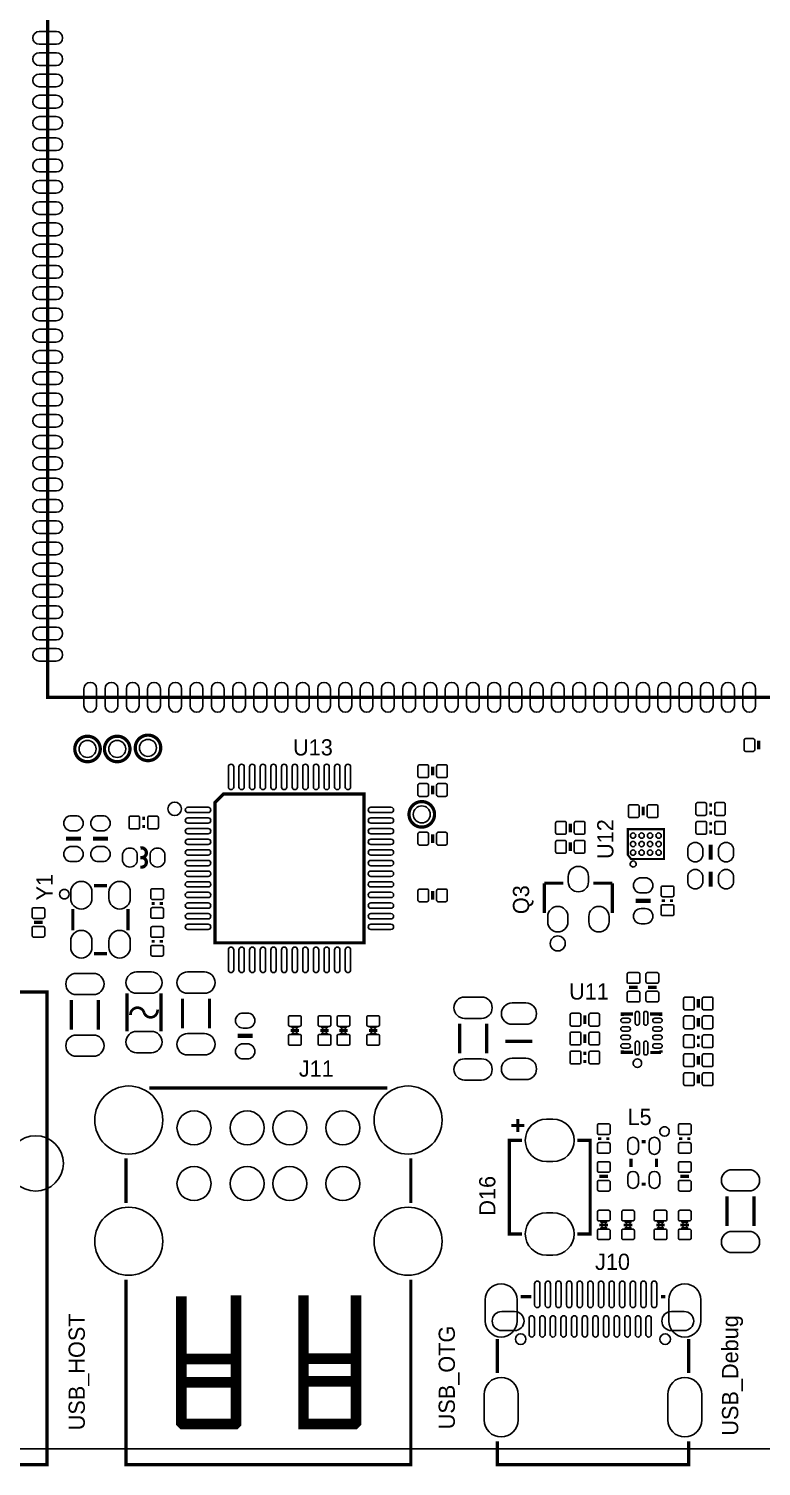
# Model space of a CAD drawing. Extents: x -7 to 117, y -1 to 182.
# Drawn here: x 38.5 to 72.9, y -0.8 to 66.8 of the extents above; entities that cross this region are included whole.
import ezdxf

# ---------------------------------------------------------------- set-up
doc = ezdxf.new("R2010")
doc.units = 0
for name, color, linetype in [('BG_OUTLINE', 7, 'CONTINUOUS'), ('BG_SILKSCREEN_TOP', 211, 'CONTINUOUS'), ('PG_SILKSCREEN_TOP', 7, 'CONTINUOUS'), ('PIN_TOP', 12, 'CONTINUOUS')]:
    doc.layers.add(name, color=color, linetype=linetype)

msp = doc.modelspace()

# ---------------------------------------------------------------- linework, layer by layer
at = {"layer": 'BG_OUTLINE'}
msp.add_lwpolyline([(110.00105, 88.72982), (110.00105, 1.27, -0.414214), (108.73105, 0), (1.27, 0, -0.414214), (0, 1.27), (0, 88.72982, -0.414214), (1.27, 89.99982), (108.73105, 89.99982, -0.414214)], format="xyb", close=True, dxfattribs=at)
msp.add_lwpolyline([(0, 1.27, 0.414214), (1.27, 0), (108.73105, 0, 0.414214), (110.00105, 1.27)], format="xyb", dxfattribs=at)
at = {"layer": 'PG_SILKSCREEN_TOP'}
for points, const_width in [([(78.367128, 72.33412), (78.367128, 35.33394), (39.366952, 35.33394), (39.366952, 72.33412), (78.367128, 72.33412)], 0.1524), ([(72.81164, 32.89046), (72.81164, 33.29686)], 0.1524), ([(57.47004, 32.06623), (57.47004, 31.65983)], 0.1524), ([(57.47004, 30.77083), (57.47004, 31.17723)], 0.1524), ([(47.63897, 30.79115), (47.23892, 30.3911), (47.23892, 23.79091), (54.23916, 23.79091), (54.23916, 30.79115), (47.63897, 30.79115)], 0.1524), ([(67.37604, 29.78023), (67.37604, 30.18663)], 0.1524), ([(70.61454, 30.27553), (70.48754, 30.27553)], 0.1524), ([(70.48754, 29.89453), (70.61454, 29.89453)], 0.1524), ([(43.94454, 29.64053), (43.81754, 29.64053)], 0.1524), ([(43.81754, 29.25953), (43.94454, 29.25953)], 0.1524), ([(63.94704, 28.99283), (63.94704, 29.39923)], 0.1524), ([(66.653156, 29.134054), (68.352924, 29.134054), (68.352924, 27.734006), (66.803016, 27.734006), (66.653156, 27.933904), (66.653156, 29.134054)], 0.100076), ([(70.61454, 29.38653), (70.48754, 29.38653)], 0.1524), ([(70.48754, 29.00553), (70.61454, 29.00553)], 0.1524), ([(40.93464, 28.68803), (40.22344, 28.68803)], 0.2032), ([(42.20464, 28.68803), (41.49344, 28.68803)], 0.2032), ([(57.47004, 28.89123), (57.47004, 28.48483)], 0.1524), ([(63.94704, 28.10383), (63.94704, 28.51023)], 0.1524), ([(70.55104, 27.69743), (70.55104, 28.40863)], 0.2032), ([(70.55104, 26.42743), (70.55104, 27.13863)], 0.2032), ([(41.549066, 26.477976), (42.149014, 26.477976)], 0.1524), ([(62.728094, 26.594054), (63.628016, 26.594054)], 0.1524), ([(62.728094, 25.194006), (62.728094, 26.594054)], 0.1524), ([(65.028064, 26.594054), (65.927986, 26.594054)], 0.1524), ([(65.927986, 26.594054), (65.927986, 25.194006)], 0.1524), ([(44.32554, 25.70353), (44.32554, 25.57653)], 0.1524), ([(44.70654, 25.57653), (44.70654, 25.70353)], 0.1524), ([(57.47004, 25.81783), (57.47004, 26.22423)], 0.1524), ([(67.02044, 25.76703), (67.73164, 25.76703)], 0.2032), ([(68.32854, 25.83053), (68.32854, 25.70353)], 0.1524), ([(68.70954, 25.70353), (68.70954, 25.83053)], 0.1524), ([(40.549068, 25.377902), (40.549068, 24.378158)], 0.1524), ([(43.149012, 25.377902), (43.149012, 24.378158)], 0.1524), ([(39.13124, 24.75103), (38.72484, 24.75103)], 0.1524), ([(44.32554, 23.92553), (44.32554, 23.79853)], 0.1524), ([(44.70654, 23.79853), (44.70654, 23.92553)], 0.1524), ([(41.549066, 23.278084), (42.149014, 23.278084)], 0.1524), ([(66.71564, 21.70303), (67.12204, 21.70303)], 0.1524), ([(67.60464, 21.70303), (68.01104, 21.70303)], 0.1524), ([(22.728682, 21.481034), (22.728682, -0.738886), (39.328598, -0.738886), (39.328598, 21.481034), (22.728682, 21.481034)], 0.1524), ([(40.48252, 21.10486), (40.48252, 19.70786)], 0.1524), ([(41.75252, 21.10486), (41.75252, 19.70786)], 0.1524), ([(43.09618, 19.624548), (43.09618, 21.424392)], 0.1524), ([(44.69638, 19.624548), (44.69638, 21.424392)], 0.1524), ([(45.7073, 19.7739), (45.7073, 21.1709)], 0.1524), ([(46.9773, 19.7739), (46.9773, 21.1709)], 0.1524), ([(69.96684, 21.14423), (69.96684, 20.73783)], 0.1524), ([(64.63284, 19.97583), (64.63284, 20.38223)], 0.1524), ([(66.399918, 20.34413), (66.399918, 20.443952), (66.89979, 20.443952)], 0.1524), ([(68.199762, 20.34413), (68.199762, 20.443952), (67.69989, 20.443952)], 0.1524), ([(69.96684, 20.25523), (69.96684, 19.84883)], 0.1524), ([(51.192938, 19.67103), (50.793142, 19.67103)], 0.130048), ([(52.589938, 19.67103), (52.190142, 19.67103)], 0.130048), ([(53.478938, 19.67103), (53.079142, 19.67103)], 0.130048), ([(54.875938, 19.67103), (54.476142, 19.67103)], 0.130048), ([(58.74004, 19.98853), (58.74004, 18.59153)], 0.1524), ([(60.01004, 19.98853), (60.01004, 18.59153)], 0.1524), ([(49.01184, 19.41195), (48.30064, 19.41195)], 0.2032), ([(60.89904, 19.159982), (62.16904, 19.159982)], 0.1524), ([(64.63284, 19.49323), (64.63284, 19.08683)], 0.1524), ([(70.03034, 19.35353), (69.90334, 19.35353)], 0.1524), ([(69.90334, 18.97253), (70.03034, 18.97253)], 0.1524), ([(64.69634, 18.59153), (64.56934, 18.59153)], 0.1524), ([(64.56934, 18.21053), (64.69634, 18.21053)], 0.1524), ([(66.89979, 18.644108), (66.399918, 18.644108), (66.399918, 18.74393)], 0.1524), ([(68.215002, 18.635218), (67.714876, 18.635218)], 0.1524), ([(68.213224, 18.634456), (68.213224, 18.734532)], 0.1524), ([(69.96684, 18.47723), (69.96684, 18.07083)], 0.1524), ([(69.96684, 17.18183), (69.96684, 17.58823)], 0.1524), ([(55.348378, 16.961104), (44.148502, 16.961104)], 0.1524), ([(61.481716, 15.504922), (61.481716, 14.904974)], 0.1524), ([(61.781944, 15.204948), (61.181742, 15.204948)], 0.1524), ([(61.681868, 10.105136), (61.08192, 10.105136), (61.08192, 14.504924), (61.681868, 14.504924)], 0.1524), ([(64.281812, 14.504924), (64.88176, 14.504924), (64.88176, 10.105136), (64.281812, 10.105136)], 0.1524), ([(65.33134, 14.65453), (65.33134, 14.52753)], 0.1524), ([(65.71234, 14.52753), (65.71234, 14.65453)], 0.1524), ([(67.501516, 14.448028), (67.301364, 14.448028)], 0.1524), ([(69.14134, 14.65453), (69.14134, 14.52753)], 0.1524), ([(69.52234, 14.52753), (69.52234, 14.65453)], 0.1524), ([(43.048428, 11.561318), (43.048428, 13.660882)], 0.1524), ([(56.448452, 11.561318), (56.448452, 13.660882)], 0.1524), ([(66.801492, 13.647928), (66.801492, 13.248132)], 0.1524), ([(68.001388, 13.647928), (68.001388, 13.248132)], 0.1524), ([(65.31864, 12.81303), (65.72504, 12.81303)], 0.1524), ([(69.12864, 12.81303), (69.53504, 12.81303)], 0.1524), ([(67.501516, 12.448032), (67.301364, 12.448032)], 0.1524), ([(71.31812, 11.87577), (71.31812, 10.47877)], 0.1524), ([(72.58812, 11.87577), (72.58812, 10.47877)], 0.1524), ([(65.721738, 10.52703), (65.321942, 10.52703)], 0.130048), ([(66.864738, 10.52703), (66.464942, 10.52703)], 0.130048), ([(68.388738, 10.52703), (67.988942, 10.52703)], 0.130048), ([(69.531738, 10.52703), (69.131942, 10.52703)], 0.130048), ([(56.448452, 7.961122), (56.448452, -0.738886), (43.048428, -0.738886), (43.048428, 7.961122)], 0.1524), ([(48.22444, 7.219696), (48.22444, 1.199896), (48.19904, 1.174496), (45.70984, 1.174496), (45.65904, 1.225296), (45.65904, 7.168896)], 0.500126), ([(53.86324, 7.219696), (53.86324, 1.225296), (53.81244, 1.174496), (51.39944, 1.174496), (51.39944, 7.219696)], 0.500126), ([(61.613796, 7.161022), (62.113922, 7.161022)], 0.1524), ([(68.213732, 7.161022), (68.413884, 7.161022)], 0.1524), ([(60.513722, 5.161026), (60.513722, 3.56108)], 0.1524), ([(69.513958, 5.161026), (69.513958, 3.56108)], 0.1524), ([(48.14824, 4.222496), (45.65904, 4.222496)], 0.500126), ([(53.88864, 4.247896), (51.45024, 4.247896), (51.39944, 4.298696)], 0.500126), ([(48.12284, 3.130296), (45.76064, 3.130296)], 0.500126), ([(53.88864, 3.181096), (51.39944, 3.181096)], 0.500126), ([(60.513722, 0.360934), (60.513722, -0.738886), (69.513958, -0.738886), (69.513958, 0.360934)], 0.1524)]:
    msp.add_lwpolyline(points, dxfattribs=dict(at, const_width=const_width))
for points, const_width in [([(41.839388, 32.90443, 1), (40.639492, 32.90443, 1), (41.839388, 32.90443)], 0.1524), ([(43.236388, 32.90443, 1), (42.036492, 32.90443, 1), (43.236388, 32.90443)], 0.1524), ([(44.684188, 32.95523, 1), (43.484292, 32.95523, 1), (44.684188, 32.95523)], 0.1524), ([(57.561988, 29.83103, 1), (56.362092, 29.83103, 1), (57.561988, 29.83103)], 0.1524), ([(43.7261, 27.79903), (43.780964, 27.79903, 1.116858), (43.730926, 28.249118)], 0.1524), ([(43.7261, 27.348942), (43.780964, 27.348942, 1.11689), (43.730926, 27.79903)], 0.1524), ([(44.53128, 20.65147, -0.920255), (43.89628, 20.52447, 0.866233), (43.26128, 20.39747)], 0.127)]:
    msp.add_lwpolyline(points, format="xyb", dxfattribs=dict(at, const_width=const_width))
for points in [[(45.65523, 30.091126, 1), (45.022872, 30.090923, 1)], [(67.048126, 27.497532, 1), (66.765066, 27.497376, 1)], [(40.372538, 26.077926, 1), (39.925542, 26.078134, 1)], [(63.711836, 23.763986, 1), (63.004244, 23.764074, 1)], [(67.303904, 18.132298, 1), (66.904056, 18.132242, 1)], [(68.605908, 14.919706, 1), (68.158812, 14.919594, 1)]]:
    msp.add_lwpolyline(points, format="xyb", close=True, dxfattribs=at)
for points in [[(50.99304, 19.67103), (51.132994, 19.810984), (50.853086, 19.810984)], [(50.99304, 19.67103), (51.132994, 19.531076), (50.853086, 19.531076)], [(52.39004, 19.67103), (52.529994, 19.810984), (52.250086, 19.810984)], [(52.39004, 19.67103), (52.529994, 19.531076), (52.250086, 19.531076)], [(53.27904, 19.67103), (53.418994, 19.810984), (53.139086, 19.810984)], [(53.27904, 19.67103), (53.418994, 19.531076), (53.139086, 19.531076)], [(54.67604, 19.67103), (54.815994, 19.810984), (54.536086, 19.810984)], [(54.67604, 19.67103), (54.815994, 19.531076), (54.536086, 19.531076)], [(65.52184, 10.52703), (65.661794, 10.666984), (65.381886, 10.666984)], [(65.52184, 10.52703), (65.661794, 10.387076), (65.381886, 10.387076)], [(66.66484, 10.52703), (66.804794, 10.666984), (66.524886, 10.666984)], [(66.66484, 10.52703), (66.804794, 10.387076), (66.524886, 10.387076)], [(68.18884, 10.52703), (68.328794, 10.666984), (68.048886, 10.666984)], [(68.18884, 10.52703), (68.328794, 10.387076), (68.048886, 10.387076)], [(69.33184, 10.52703), (69.471794, 10.666984), (69.191886, 10.666984)], [(69.33184, 10.52703), (69.471794, 10.387076), (69.191886, 10.387076)]]:
    msp.add_lwpolyline(points, close=True, dxfattribs=at)
at = {"layer": 'PIN_TOP'}
for points in [[(38.966902, 66.634106), (39.767002, 66.634106, -1), (39.767002, 66.034158), (38.966902, 66.034158, -1)], [(38.966902, 65.634108), (39.767002, 65.634108, -1), (39.767002, 65.03416), (38.966902, 65.03416, -1)], [(38.966902, 64.63411), (39.767002, 64.63411, -1), (39.767002, 64.034162), (38.966902, 64.034162, -1)], [(38.966902, 63.634112), (39.767002, 63.634112, -1), (39.767002, 63.034164), (38.966902, 63.034164, -1)], [(38.966902, 62.634114), (39.767002, 62.634114, -1), (39.767002, 62.034166), (38.966902, 62.034166, -1)], [(38.966902, 61.634116), (39.767002, 61.634116, -1), (39.767002, 61.034168), (38.966902, 61.034168, -1)], [(38.966902, 60.634118), (39.767002, 60.634118, -1), (39.767002, 60.03417), (38.966902, 60.03417, -1)], [(38.966902, 59.63412), (39.767002, 59.63412, -1), (39.767002, 59.034172), (38.966902, 59.034172, -1)], [(38.966902, 58.633868), (39.767002, 58.633868, -1), (39.767002, 58.03392), (38.966902, 58.03392, -1)], [(38.966902, 57.634124), (39.767002, 57.634124, -1), (39.767002, 57.034176), (38.966902, 57.034176, -1)], [(38.966902, 56.633872), (39.767002, 56.633872, -1), (39.767002, 56.033924), (38.966902, 56.033924, -1)], [(38.966902, 55.634128), (39.767002, 55.634128, -1), (39.767002, 55.03418), (38.966902, 55.03418, -1)], [(38.966902, 54.633876), (39.767002, 54.633876, -1), (39.767002, 54.033928), (38.966902, 54.033928, -1)], [(38.966902, 53.634132), (39.767002, 53.634132, -1), (39.767002, 53.034184), (38.966902, 53.034184, -1)], [(38.966902, 52.63388), (39.767002, 52.63388, -1), (39.767002, 52.033932), (38.966902, 52.033932, -1)], [(38.966902, 51.634136), (39.767002, 51.634136, -1), (39.767002, 51.034188), (38.966902, 51.034188, -1)], [(38.966902, 50.633884), (39.767002, 50.633884, -1), (39.767002, 50.033936), (38.966902, 50.033936, -1)], [(38.966902, 49.63414), (39.767002, 49.63414, -1), (39.767002, 49.034192), (38.966902, 49.034192, -1)], [(38.966902, 48.633888), (39.767002, 48.633888, -1), (39.767002, 48.03394), (38.966902, 48.03394, -1)], [(38.966902, 47.63389), (39.767002, 47.63389, -1), (39.767002, 47.033942), (38.966902, 47.033942, -1)], [(38.966902, 46.633892), (39.767002, 46.633892, -1), (39.767002, 46.033944), (38.966902, 46.033944, -1)], [(38.966902, 45.633894), (39.767002, 45.633894, -1), (39.767002, 45.033946), (38.966902, 45.033946, -1)], [(38.966902, 44.633896), (39.767002, 44.633896, -1), (39.767002, 44.033948), (38.966902, 44.033948, -1)], [(38.966902, 43.633898), (39.767002, 43.633898, -1), (39.767002, 43.03395), (38.966902, 43.03395, -1)], [(38.966902, 42.6339), (39.767002, 42.6339, -1), (39.767002, 42.033952), (38.966902, 42.033952, -1)], [(38.966902, 41.633902), (39.767002, 41.633902, -1), (39.767002, 41.033954), (38.966902, 41.033954, -1)], [(38.966902, 40.633904), (39.767002, 40.633904, -1), (39.767002, 40.033956), (38.966902, 40.033956, -1)], [(38.966902, 39.633906), (39.767002, 39.633906, -1), (39.767002, 39.033958), (38.966902, 39.033958, -1)], [(38.966902, 38.633908), (39.767002, 38.633908, -1), (39.767002, 38.03396), (38.966902, 38.03396, -1)], [(38.966902, 37.63391), (39.767002, 37.63391, -1), (39.767002, 37.033962), (38.966902, 37.033962, -1)], [(41.066974, 34.93389), (41.066974, 35.73399, -1), (41.666922, 35.73399), (41.666922, 34.93389, -1)], [(42.066972, 34.93389), (42.066972, 35.73399, -1), (42.66692, 35.73399), (42.66692, 34.93389, -1)], [(43.06697, 34.93389), (43.06697, 35.73399, -1), (43.666918, 35.73399), (43.666918, 34.93389, -1)], [(44.066968, 34.93389), (44.066968, 35.73399, -1), (44.666916, 35.73399), (44.666916, 34.93389, -1)], [(45.066966, 34.93389), (45.066966, 35.73399, -1), (45.666914, 35.73399), (45.666914, 34.93389, -1)], [(46.066964, 34.93389), (46.066964, 35.73399, -1), (46.666912, 35.73399), (46.666912, 34.93389, -1)], [(47.066962, 34.93389), (47.066962, 35.73399, -1), (47.66691, 35.73399), (47.66691, 34.93389, -1)], [(48.06696, 34.93389), (48.06696, 35.73399, -1), (48.666908, 35.73399), (48.666908, 34.93389, -1)], [(49.066958, 34.93389), (49.066958, 35.73399, -1), (49.666906, 35.73399), (49.666906, 34.93389, -1)], [(50.066956, 34.93389), (50.066956, 35.73399, -1), (50.666904, 35.73399), (50.666904, 34.93389, -1)], [(51.066954, 34.93389), (51.066954, 35.73399, -1), (51.666902, 35.73399), (51.666902, 34.93389, -1)], [(52.066952, 34.93389), (52.066952, 35.73399, -1), (52.6669, 35.73399), (52.6669, 34.93389, -1)], [(53.06695, 34.93389), (53.06695, 35.73399, -1), (53.666898, 35.73399), (53.666898, 34.93389, -1)], [(54.067202, 34.93389), (54.067202, 35.73399, -1), (54.66715, 35.73399), (54.66715, 34.93389, -1)], [(55.066946, 34.93389), (55.066946, 35.73399, -1), (55.666894, 35.73399), (55.666894, 34.93389, -1)], [(56.067198, 34.93389), (56.067198, 35.73399, -1), (56.667146, 35.73399), (56.667146, 34.93389, -1)], [(57.066942, 34.93389), (57.066942, 35.73399, -1), (57.66689, 35.73399), (57.66689, 34.93389, -1)], [(58.067194, 34.93389), (58.067194, 35.73399, -1), (58.667142, 35.73399), (58.667142, 34.93389, -1)], [(59.066938, 34.93389), (59.066938, 35.73399, -1), (59.666886, 35.73399), (59.666886, 34.93389, -1)], [(60.06719, 34.93389), (60.06719, 35.73399, -1), (60.667138, 35.73399), (60.667138, 34.93389, -1)], [(61.066934, 34.93389), (61.066934, 35.73399, -1), (61.666882, 35.73399), (61.666882, 34.93389, -1)], [(62.067186, 34.93389), (62.067186, 35.73399, -1), (62.667134, 35.73399), (62.667134, 34.93389, -1)], [(63.06693, 34.93389), (63.06693, 35.73399, -1), (63.666878, 35.73399), (63.666878, 34.93389, -1)], [(64.067182, 34.93389), (64.067182, 35.73399, -1), (64.66713, 35.73399), (64.66713, 34.93389, -1)], [(65.06718, 34.93389), (65.06718, 35.73399, -1), (65.667128, 35.73399), (65.667128, 34.93389, -1)], [(66.067178, 34.93389), (66.067178, 35.73399, -1), (66.667126, 35.73399), (66.667126, 34.93389, -1)], [(67.067176, 34.93389), (67.067176, 35.73399, -1), (67.667124, 35.73399), (67.667124, 34.93389, -1)], [(68.067174, 34.93389), (68.067174, 35.73399, -1), (68.667122, 35.73399), (68.667122, 34.93389, -1)], [(69.067172, 34.93389), (69.067172, 35.73399, -1), (69.66712, 35.73399), (69.66712, 34.93389, -1)], [(70.06717, 34.93389), (70.06717, 35.73399, -1), (70.667118, 35.73399), (70.667118, 34.93389, -1)], [(71.067168, 34.93389), (71.067168, 35.73399, -1), (71.667116, 35.73399), (71.667116, 34.93389, -1)], [(72.067166, 34.93389), (72.067166, 35.73399, -1), (72.667114, 35.73399), (72.667114, 34.93389, -1)], [(72.546718, 32.793686), (72.196706, 32.793686, -0.415686), (72.121776, 32.868616), (72.121776, 33.318704, -0.415686), (72.196706, 33.393634), (72.546718, 33.393634, -0.415686), (72.621648, 33.318704), (72.621648, 32.868616, -0.415686)], [(48.11522, 32.066992), (48.11522, 31.117032, -1), (47.865284, 31.117032), (47.865284, 32.066992, -1)], [(48.61306, 32.066992), (48.61306, 31.117032, -1), (48.363124, 31.117032), (48.363124, 32.066992, -1)], [(49.11344, 32.066992), (49.11344, 31.117032, -1), (48.863504, 31.117032), (48.863504, 32.066992, -1)], [(49.61382, 32.066992), (49.61382, 31.117032, -1), (49.363884, 31.117032), (49.363884, 32.066992, -1)], [(50.1142, 32.066992), (50.1142, 31.117032, -1), (49.864264, 31.117032), (49.864264, 32.066992, -1)], [(50.61458, 32.066992), (50.61458, 31.117032, -1), (50.364644, 31.117032), (50.364644, 32.066992, -1)], [(51.11496, 32.066992), (51.11496, 31.117032, -1), (50.865024, 31.117032), (50.865024, 32.066992, -1)], [(51.61534, 32.066992), (51.61534, 31.117032, -1), (51.365404, 31.117032), (51.365404, 32.066992, -1)], [(52.11318, 32.066992), (52.11318, 31.117032, -1), (51.863244, 31.117032), (51.863244, 32.066992, -1)], [(52.61356, 32.066992), (52.61356, 31.117032, -1), (52.363624, 31.117032), (52.363624, 32.066992, -1)], [(53.11394, 32.066992), (53.11394, 31.117032, -1), (52.864004, 31.117032), (52.864004, 32.066992, -1)], [(53.61432, 32.066992), (53.61432, 31.117032, -1), (53.364384, 31.117032), (53.364384, 32.066992, -1)], [(56.855106, 32.163004), (57.205118, 32.163004, -0.415686), (57.280048, 32.088074), (57.280048, 31.637986, -0.415686), (57.205118, 31.563056), (56.855106, 31.563056, -0.415686), (56.780176, 31.637986), (56.780176, 32.088074, -0.415686)], [(57.734962, 32.163004), (58.084974, 32.163004, -0.415686), (58.159904, 32.088074), (58.159904, 31.637986, -0.415686), (58.084974, 31.563056), (57.734962, 31.563056, -0.415686), (57.660032, 31.637986), (57.660032, 32.088074, -0.415686)], [(57.205118, 30.674056), (56.855106, 30.674056, -0.415686), (56.780176, 30.748986), (56.780176, 31.199074, -0.415686), (56.855106, 31.274004), (57.205118, 31.274004, -0.415686), (57.280048, 31.199074), (57.280048, 30.748986, -0.415686)], [(58.084974, 30.674056), (57.734962, 30.674056, -0.415686), (57.660032, 30.748986), (57.660032, 31.199074, -0.415686), (57.734962, 31.274004), (58.084974, 31.274004, -0.415686), (58.159904, 31.199074), (58.159904, 30.748986, -0.415686)], [(40.47744, 29.767784), (40.68064, 29.767784, -1), (40.68064, 29.056584), (40.47744, 29.056584, -1)], [(41.74744, 29.767784), (41.95064, 29.767784, -1), (41.95064, 29.056584), (41.74744, 29.056584, -1)], [(43.266106, 29.750004), (43.616118, 29.750004, -0.415686), (43.691048, 29.675074), (43.691048, 29.224986, -0.415686), (43.616118, 29.150056), (43.266106, 29.150056, -0.415686), (43.191176, 29.224986), (43.191176, 29.675074, -0.415686)], [(44.145962, 29.750004), (44.495974, 29.750004, -0.415686), (44.570904, 29.675074), (44.570904, 29.224986, -0.415686), (44.495974, 29.150056), (44.145962, 29.150056, -0.415686), (44.071032, 29.224986), (44.071032, 29.675074, -0.415686)], [(46.914054, 29.91612), (45.964094, 29.91612, -1), (45.964094, 30.166056), (46.914054, 30.166056, -1)], [(55.514494, 29.91612), (54.564534, 29.91612, -1), (54.564534, 30.166056), (55.514494, 30.166056, -1)], [(67.111118, 29.683456), (66.761106, 29.683456, -0.415686), (66.686176, 29.758386), (66.686176, 30.208474, -0.415686), (66.761106, 30.283404), (67.111118, 30.283404, -0.415686), (67.186048, 30.208474), (67.186048, 29.758386, -0.415686)], [(67.990974, 29.683456), (67.640962, 29.683456, -0.415686), (67.566032, 29.758386), (67.566032, 30.208474, -0.415686), (67.640962, 30.283404), (67.990974, 30.283404, -0.415686), (68.065904, 30.208474), (68.065904, 29.758386, -0.415686)], [(70.286118, 29.785056), (69.936106, 29.785056, -0.415686), (69.861176, 29.859986), (69.861176, 30.310074, -0.415686), (69.936106, 30.385004), (70.286118, 30.385004, -0.415686), (70.361048, 30.310074), (70.361048, 29.859986, -0.415686)], [(71.165974, 29.785056), (70.815962, 29.785056, -0.415686), (70.741032, 29.859986), (70.741032, 30.310074, -0.415686), (70.815962, 30.385004), (71.165974, 30.385004, -0.415686), (71.240904, 30.310074), (71.240904, 29.859986, -0.415686)], [(46.914054, 29.41574), (45.964094, 29.41574, -1), (45.964094, 29.665676), (46.914054, 29.665676, -1)], [(46.914054, 28.91536), (45.964094, 28.91536, -1), (45.964094, 29.165296), (46.914054, 29.165296, -1)], [(55.514494, 29.41574), (54.564534, 29.41574, -1), (54.564534, 29.665676), (55.514494, 29.665676, -1)], [(55.514494, 28.91536), (54.564534, 28.91536, -1), (54.564534, 29.165296), (55.514494, 29.165296, -1)], [(63.682118, 28.896056), (63.332106, 28.896056, -0.415686), (63.257176, 28.970986), (63.257176, 29.421074, -0.415686), (63.332106, 29.496004), (63.682118, 29.496004, -0.415686), (63.757048, 29.421074), (63.757048, 28.970986, -0.415686)], [(64.561974, 28.896056), (64.211962, 28.896056, -0.415686), (64.137032, 28.970986), (64.137032, 29.421074, -0.415686), (64.211962, 29.496004), (64.561974, 29.496004, -0.415686), (64.636904, 29.421074), (64.636904, 28.970986, -0.415686)], [(70.286118, 28.896056), (69.936106, 28.896056, -0.415686), (69.861176, 28.970986), (69.861176, 29.421074, -0.415686), (69.936106, 29.496004), (70.286118, 29.496004, -0.415686), (70.361048, 29.421074), (70.361048, 28.970986, -0.415686)], [(71.165974, 28.896056), (70.815962, 28.896056, -0.415686), (70.741032, 28.970986), (70.741032, 29.421074, -0.415686), (70.815962, 29.496004), (71.165974, 29.496004, -0.415686), (71.240904, 29.421074), (71.240904, 28.970986, -0.415686)], [(46.914054, 28.41498), (45.964094, 28.41498, -1), (45.964094, 28.664916), (46.914054, 28.664916, -1)], [(55.514494, 28.41498), (54.564534, 28.41498, -1), (54.564534, 28.664916), (55.514494, 28.664916, -1)], [(56.855106, 28.988004), (57.205118, 28.988004, -0.415686), (57.280048, 28.913074), (57.280048, 28.462986, -0.415686), (57.205118, 28.388056), (56.855106, 28.388056, -0.415686), (56.780176, 28.462986), (56.780176, 28.913074, -0.415686)], [(57.734962, 28.988004), (58.084974, 28.988004, -0.415686), (58.159904, 28.913074), (58.159904, 28.462986, -0.415686), (58.084974, 28.388056), (57.734962, 28.388056, -0.415686), (57.660032, 28.462986), (57.660032, 28.913074, -0.415686)], [(63.682118, 28.007056), (63.332106, 28.007056, -0.415686), (63.257176, 28.081986), (63.257176, 28.532074, -0.415686), (63.332106, 28.607004), (63.682118, 28.607004, -0.415686), (63.757048, 28.532074), (63.757048, 28.081986, -0.415686)], [(64.561974, 28.007056), (64.211962, 28.007056, -0.415686), (64.137032, 28.081986), (64.137032, 28.532074, -0.415686), (64.211962, 28.607004), (64.561974, 28.607004, -0.415686), (64.636904, 28.532074), (64.636904, 28.081986, -0.415686)], [(70.182486, 28.15463), (70.182486, 27.95143, -1), (69.471286, 27.95143), (69.471286, 28.15463, -1)], [(71.630794, 28.15463), (71.630794, 27.95143, -1), (70.919594, 27.95143), (70.919594, 28.15463, -1)], [(40.47744, 28.319476), (40.68064, 28.319476, -1), (40.68064, 27.608276), (40.47744, 27.608276, -1)], [(41.74744, 28.319476), (41.95064, 28.319476, -1), (41.95064, 27.608276), (41.74744, 27.608276, -1)], [(43.581066, 27.898979), (43.581066, 27.699081, -1), (42.881042, 27.699081), (42.881042, 27.898979, -1)], [(44.881038, 27.898979), (44.881038, 27.699081, -1), (44.181014, 27.699081), (44.181014, 27.898979, -1)], [(46.914054, 27.91714), (45.964094, 27.91714, -1), (45.964094, 28.167076), (46.914054, 28.167076, -1)], [(55.514494, 27.91714), (54.564534, 27.91714, -1), (54.564534, 28.167076), (55.514494, 28.167076, -1)], [(46.914054, 27.41676), (45.964094, 27.41676, -1), (45.964094, 27.666696), (46.914054, 27.666696, -1)], [(46.914054, 26.91638), (45.964094, 26.91638, -1), (45.964094, 27.166316), (46.914054, 27.166316, -1)], [(55.514494, 27.41676), (54.564534, 27.41676, -1), (54.564534, 27.666696), (55.514494, 27.666696, -1)], [(55.514494, 26.91638), (54.564534, 26.91638, -1), (54.564534, 27.166316), (55.514494, 27.166316, -1)], [(64.80302, 26.912062), (64.80302, 26.662126, -1), (63.85306, 26.662126), (63.85306, 26.912062, -1)], [(70.182486, 26.88463), (70.182486, 26.68143, -1), (69.471286, 26.68143), (69.471286, 26.88463, -1)], [(71.630794, 26.88463), (71.630794, 26.68143, -1), (70.919594, 26.68143), (70.919594, 26.88463, -1)], [(40.448865, 25.878155), (40.448865, 26.178129, -1), (41.448863, 26.178129), (41.448863, 25.878155, -1)], [(42.249217, 25.878155), (42.249217, 26.178129, -1), (43.249215, 26.178129), (43.249215, 25.878155, -1)], [(46.914054, 26.416), (45.964094, 26.416, -1), (45.964094, 26.665936), (46.914054, 26.665936, -1)], [(55.514494, 26.416), (54.564534, 26.416, -1), (54.564534, 26.665936), (55.514494, 26.665936, -1)], [(67.47764, 26.135584), (67.27444, 26.135584, -1), (67.27444, 26.846784), (67.47764, 26.846784, -1)], [(68.219066, 26.031952), (68.219066, 26.381964, -0.415686), (68.293996, 26.456894), (68.744084, 26.456894, -0.415686), (68.819014, 26.381964), (68.819014, 26.031952, -0.415686), (68.744084, 25.957022), (68.293996, 25.957022, -0.415686)], [(44.816014, 26.254964), (44.816014, 25.904952, -0.415686), (44.741084, 25.830022), (44.290996, 25.830022, -0.415686), (44.216066, 25.904952), (44.216066, 26.254964, -0.415686), (44.290996, 26.329894), (44.741084, 26.329894, -0.415686)], [(46.914054, 25.91562), (45.964094, 25.91562, -1), (45.964094, 26.165556), (46.914054, 26.165556, -1)], [(55.514494, 25.91562), (54.564534, 25.91562, -1), (54.564534, 26.165556), (55.514494, 26.165556, -1)], [(57.205118, 25.721056), (56.855106, 25.721056, -0.415686), (56.780176, 25.795986), (56.780176, 26.246074, -0.415686), (56.855106, 26.321004), (57.205118, 26.321004, -0.415686), (57.280048, 26.246074), (57.280048, 25.795986, -0.415686)], [(58.084974, 25.721056), (57.734962, 25.721056, -0.415686), (57.660032, 25.795986), (57.660032, 26.246074, -0.415686), (57.734962, 26.321004), (58.084974, 26.321004, -0.415686), (58.159904, 26.246074), (58.159904, 25.795986, -0.415686)], [(39.228014, 25.365964), (39.228014, 25.015952, -0.415686), (39.153084, 24.941022), (38.702996, 24.941022, -0.415686), (38.628066, 25.015952), (38.628066, 25.365964, -0.415686), (38.702996, 25.440894), (39.153084, 25.440894, -0.415686)], [(44.816014, 25.375108), (44.816014, 25.025096, -0.415686), (44.741084, 24.950166), (44.290996, 24.950166, -0.415686), (44.216066, 25.025096), (44.216066, 25.375108, -0.415686), (44.290996, 25.450038), (44.741084, 25.450038, -0.415686)], [(46.914054, 25.41524), (45.964094, 25.41524, -1), (45.964094, 25.665176), (46.914054, 25.665176, -1)], [(46.914054, 24.91486), (45.964094, 24.91486, -1), (45.964094, 25.164796), (46.914054, 25.164796, -1)], [(55.514494, 25.41524), (54.564534, 25.41524, -1), (54.564534, 25.665176), (55.514494, 25.665176, -1)], [(55.514494, 24.91486), (54.564534, 24.91486, -1), (54.564534, 25.164796), (55.514494, 25.164796, -1)], [(63.837058, 25.026112), (63.837058, 24.776176, -1), (62.887098, 24.776176), (62.887098, 25.026112, -1)], [(65.768982, 25.026112), (65.768982, 24.776176, -1), (64.819022, 24.776176), (64.819022, 25.026112, -1)], [(67.47764, 24.687276), (67.27444, 24.687276, -1), (67.27444, 25.398476), (67.47764, 25.398476, -1)], [(68.219066, 25.152096), (68.219066, 25.502108, -0.415686), (68.293996, 25.577038), (68.744084, 25.577038, -0.415686), (68.819014, 25.502108), (68.819014, 25.152096, -0.415686), (68.744084, 25.077166), (68.293996, 25.077166, -0.415686)], [(39.228014, 24.486108), (39.228014, 24.136096, -0.415686), (39.153084, 24.061166), (38.702996, 24.061166, -0.415686), (38.628066, 24.136096), (38.628066, 24.486108, -0.415686), (38.702996, 24.561038), (39.153084, 24.561038, -0.415686)], [(40.448865, 23.577931), (40.448865, 23.877905, -1), (41.448863, 23.877905), (41.448863, 23.577931, -1)], [(42.249217, 23.577931), (42.249217, 23.877905, -1), (43.249215, 23.877905), (43.249215, 23.577931, -1)], [(44.216066, 24.126952), (44.216066, 24.476964, -0.415686), (44.290996, 24.551894), (44.741084, 24.551894, -0.415686), (44.816014, 24.476964), (44.816014, 24.126952, -0.415686), (44.741084, 24.052022), (44.290996, 24.052022, -0.415686)], [(46.914054, 24.41702), (45.964094, 24.41702, -1), (45.964094, 24.666956), (46.914054, 24.666956, -1)], [(55.514494, 24.41702), (54.564534, 24.41702, -1), (54.564534, 24.666956), (55.514494, 24.666956, -1)], [(44.216066, 23.247096), (44.216066, 23.597108, -0.415686), (44.290996, 23.672038), (44.741084, 23.672038, -0.415686), (44.816014, 23.597108), (44.816014, 23.247096, -0.415686), (44.741084, 23.172166), (44.290996, 23.172166, -0.415686)], [(48.11522, 23.466806), (48.11522, 22.516846, -1), (47.865284, 22.516846), (47.865284, 23.466806, -1)], [(48.61306, 23.466806), (48.61306, 22.516846, -1), (48.363124, 22.516846), (48.363124, 23.466806, -1)], [(49.11344, 23.466806), (49.11344, 22.516846, -1), (48.863504, 22.516846), (48.863504, 23.466806, -1)], [(49.61382, 23.466806), (49.61382, 22.516846, -1), (49.363884, 22.516846), (49.363884, 23.466806, -1)], [(50.1142, 23.466806), (50.1142, 22.516846, -1), (49.864264, 22.516846), (49.864264, 23.466806, -1)], [(50.61458, 23.466806), (50.61458, 22.516846, -1), (50.364644, 22.516846), (50.364644, 23.466806, -1)], [(51.11496, 23.466806), (51.11496, 22.516846, -1), (50.865024, 22.516846), (50.865024, 23.466806, -1)], [(51.61534, 23.466806), (51.61534, 22.516846, -1), (51.365404, 22.516846), (51.365404, 23.466806, -1)], [(52.11318, 23.466806), (52.11318, 22.516846, -1), (51.863244, 22.516846), (51.863244, 23.466806, -1)], [(52.61356, 23.466806), (52.61356, 22.516846, -1), (52.363624, 22.516846), (52.363624, 23.466806, -1)], [(53.11394, 23.466806), (53.11394, 22.516846, -1), (52.864004, 22.516846), (52.864004, 23.466806, -1)], [(53.61432, 23.466806), (53.61432, 22.516846, -1), (53.364384, 22.516846), (53.364384, 23.466806, -1)], [(41.51757, 21.356447), (40.71747, 21.356447, -1), (40.71747, 22.356445), (41.51757, 22.356445, -1)], [(43.546268, 22.421469), (44.246292, 22.421469, -1), (44.246292, 21.421471), (43.546268, 21.421471, -1)], [(45.94225, 22.422485), (46.74235, 22.422485, -1), (46.74235, 21.422487), (45.94225, 21.422487, -1)], [(66.618866, 21.967952), (66.618866, 22.317964, -0.415686), (66.693796, 22.392894), (67.143884, 22.392894, -0.415686), (67.218814, 22.317964), (67.218814, 21.967952, -0.415686), (67.143884, 21.893022), (66.693796, 21.893022, -0.415686)], [(67.507866, 21.967952), (67.507866, 22.317964, -0.415686), (67.582796, 22.392894), (68.032884, 22.392894, -0.415686), (68.107814, 22.317964), (68.107814, 21.967952, -0.415686), (68.032884, 21.893022), (67.582796, 21.893022, -0.415686)], [(59.77509, 20.240117), (58.97499, 20.240117, -1), (58.97499, 21.240115), (59.77509, 21.240115, -1)], [(61.209047, 20.963255), (61.859033, 20.963255, -1), (61.859033, 19.963257), (61.209047, 19.963257, -1)], [(66.618866, 21.088096), (66.618866, 21.438108, -0.415686), (66.693796, 21.513038), (67.143884, 21.513038, -0.415686), (67.218814, 21.438108), (67.218814, 21.088096, -0.415686), (67.143884, 21.013166), (66.693796, 21.013166, -0.415686)], [(67.507866, 21.088096), (67.507866, 21.438108, -0.415686), (67.582796, 21.513038), (68.032884, 21.513038, -0.415686), (68.107814, 21.438108), (68.107814, 21.088096, -0.415686), (68.032884, 21.013166), (67.582796, 21.013166, -0.415686)], [(69.351906, 21.241004), (69.701918, 21.241004, -0.415686), (69.776848, 21.166074), (69.776848, 20.715986, -0.415686), (69.701918, 20.641056), (69.351906, 20.641056, -0.415686), (69.276976, 20.715986), (69.276976, 21.166074, -0.415686)], [(70.231762, 21.241004), (70.581774, 21.241004, -0.415686), (70.656704, 21.166074), (70.656704, 20.715986, -0.415686), (70.581774, 20.641056), (70.231762, 20.641056, -0.415686), (70.156832, 20.715986), (70.156832, 21.166074, -0.415686)], [(48.55464, 20.491704), (48.75784, 20.491704, -1), (48.75784, 19.780504), (48.55464, 19.780504, -1)], [(50.693066, 19.935952), (50.693066, 20.285964, -0.415686), (50.767996, 20.360894), (51.218084, 20.360894, -0.415686), (51.293014, 20.285964), (51.293014, 19.935952, -0.415686), (51.218084, 19.861022), (50.767996, 19.861022, -0.415686)], [(52.090066, 19.935952), (52.090066, 20.285964, -0.415686), (52.164996, 20.360894), (52.615084, 20.360894, -0.415686), (52.690014, 20.285964), (52.690014, 19.935952, -0.415686), (52.615084, 19.861022), (52.164996, 19.861022, -0.415686)], [(52.979066, 19.935952), (52.979066, 20.285964, -0.415686), (53.053996, 20.360894), (53.504084, 20.360894, -0.415686), (53.579014, 20.285964), (53.579014, 19.935952, -0.415686), (53.504084, 19.861022), (53.053996, 19.861022, -0.415686)], [(54.376066, 19.935952), (54.376066, 20.285964, -0.415686), (54.450996, 20.360894), (54.901084, 20.360894, -0.415686), (54.976014, 20.285964), (54.976014, 19.935952, -0.415686), (54.901084, 19.861022), (54.450996, 19.861022, -0.415686)], [(64.367918, 19.879056), (64.017906, 19.879056, -0.415686), (63.942976, 19.953986), (63.942976, 20.404074, -0.415686), (64.017906, 20.479004), (64.367918, 20.479004, -0.415686), (64.442848, 20.404074), (64.442848, 19.953986, -0.415686)], [(65.247774, 19.879056), (64.897762, 19.879056, -0.415686), (64.822832, 19.953986), (64.822832, 20.404074, -0.415686), (64.897762, 20.479004), (65.247774, 20.479004, -0.415686), (65.322704, 20.404074), (65.322704, 19.953986, -0.415686)], [(67.199891, 20.469098), (67.199891, 20.01901, -1), (66.999993, 20.01901), (66.999993, 20.469098, -1)], [(67.599687, 20.469098), (67.599687, 20.01901, -1), (67.399789, 20.01901), (67.399789, 20.469098, -1)], [(69.351906, 20.352004), (69.701918, 20.352004, -0.415686), (69.776848, 20.277074), (69.776848, 19.826986, -0.415686), (69.701918, 19.752056), (69.351906, 19.752056, -0.415686), (69.276976, 19.826986), (69.276976, 20.277074, -0.415686)], [(70.231762, 20.352004), (70.581774, 20.352004, -0.415686), (70.656704, 20.277074), (70.656704, 19.826986, -0.415686), (70.581774, 19.752056), (70.231762, 19.752056, -0.415686), (70.156832, 19.826986), (70.156832, 20.277074, -0.415686)], [(43.546268, 19.627469), (44.246292, 19.627469, -1), (44.246292, 18.627471), (43.546268, 18.627471, -1)], [(66.424683, 20.243927), (66.674873, 20.243927, -1), (66.674873, 20.044029), (66.424683, 20.044029, -1)], [(66.424683, 19.843877), (66.674873, 19.843877, -1), (66.674873, 19.643979), (66.424683, 19.643979, -1)], [(67.924807, 20.243927), (68.174997, 20.243927, -1), (68.174997, 20.044029), (67.924807, 20.044029, -1)], [(67.924807, 19.843877), (68.174997, 19.843877, -1), (68.174997, 19.643979), (67.924807, 19.643979, -1)], [(41.51757, 18.456275), (40.71747, 18.456275, -1), (40.71747, 19.456273), (41.51757, 19.456273, -1)], [(45.94225, 19.522313), (46.74235, 19.522313, -1), (46.74235, 18.522315), (45.94225, 18.522315, -1)], [(48.55464, 19.043396), (48.75784, 19.043396, -1), (48.75784, 18.332196), (48.55464, 18.332196, -1)], [(50.693066, 19.056096), (50.693066, 19.406108, -0.415686), (50.767996, 19.481038), (51.218084, 19.481038, -0.415686), (51.293014, 19.406108), (51.293014, 19.056096, -0.415686), (51.218084, 18.981166), (50.767996, 18.981166, -0.415686)], [(52.090066, 19.056096), (52.090066, 19.406108, -0.415686), (52.164996, 19.481038), (52.615084, 19.481038, -0.415686), (52.690014, 19.406108), (52.690014, 19.056096, -0.415686), (52.615084, 18.981166), (52.164996, 18.981166, -0.415686)], [(52.979066, 19.056096), (52.979066, 19.406108, -0.415686), (53.053996, 19.481038), (53.504084, 19.481038, -0.415686), (53.579014, 19.406108), (53.579014, 19.056096, -0.415686), (53.504084, 18.981166), (53.053996, 18.981166, -0.415686)], [(54.376066, 19.056096), (54.376066, 19.406108, -0.415686), (54.450996, 19.481038), (54.901084, 19.481038, -0.415686), (54.976014, 19.406108), (54.976014, 19.056096, -0.415686), (54.901084, 18.981166), (54.450996, 18.981166, -0.415686)], [(64.017906, 19.590004), (64.367918, 19.590004, -0.415686), (64.442848, 19.515074), (64.442848, 19.064986, -0.415686), (64.367918, 18.990056), (64.017906, 18.990056, -0.415686), (63.942976, 19.064986), (63.942976, 19.515074, -0.415686)], [(64.897762, 19.590004), (65.247774, 19.590004, -0.415686), (65.322704, 19.515074), (65.322704, 19.064986, -0.415686), (65.247774, 18.990056), (64.897762, 18.990056, -0.415686), (64.822832, 19.064986), (64.822832, 19.515074, -0.415686)], [(66.424683, 19.444081), (66.674873, 19.444081, -1), (66.674873, 19.244183), (66.424683, 19.244183, -1)], [(66.424683, 19.044031), (66.674873, 19.044031, -1), (66.674873, 18.844133), (66.424683, 18.844133, -1)], [(67.199891, 19.06905), (67.199891, 18.618962, -1), (66.999993, 18.618962), (66.999993, 19.06905, -1)], [(67.599687, 19.06905), (67.599687, 18.618962, -1), (67.399789, 18.618962), (67.399789, 19.06905, -1)], [(67.924807, 19.444081), (68.174997, 19.444081, -1), (68.174997, 19.244183), (67.924807, 19.244183, -1)], [(67.924807, 19.044031), (68.174997, 19.044031, -1), (68.174997, 18.844133), (67.924807, 18.844133, -1)], [(69.701918, 18.863056), (69.351906, 18.863056, -0.415686), (69.276976, 18.937986), (69.276976, 19.388074, -0.415686), (69.351906, 19.463004), (69.701918, 19.463004, -0.415686), (69.776848, 19.388074), (69.776848, 18.937986, -0.415686)], [(70.581774, 18.863056), (70.231762, 18.863056, -0.415686), (70.156832, 18.937986), (70.156832, 19.388074, -0.415686), (70.231762, 19.463004), (70.581774, 19.463004, -0.415686), (70.656704, 19.388074), (70.656704, 18.937986, -0.415686)], [(59.77509, 17.339945), (58.97499, 17.339945, -1), (58.97499, 18.339943), (59.77509, 18.339943, -1)], [(61.209047, 18.363057), (61.859033, 18.363057, -1), (61.859033, 17.363059), (61.209047, 17.363059, -1)], [(64.017906, 18.701004), (64.367918, 18.701004, -0.415686), (64.442848, 18.626074), (64.442848, 18.175986, -0.415686), (64.367918, 18.101056), (64.017906, 18.101056, -0.415686), (63.942976, 18.175986), (63.942976, 18.626074, -0.415686)], [(64.897762, 18.701004), (65.247774, 18.701004, -0.415686), (65.322704, 18.626074), (65.322704, 18.175986, -0.415686), (65.247774, 18.101056), (64.897762, 18.101056, -0.415686), (64.822832, 18.175986), (64.822832, 18.626074, -0.415686)], [(69.351906, 18.574004), (69.701918, 18.574004, -0.415686), (69.776848, 18.499074), (69.776848, 18.048986, -0.415686), (69.701918, 17.974056), (69.351906, 17.974056, -0.415686), (69.276976, 18.048986), (69.276976, 18.499074, -0.415686)], [(70.231762, 18.574004), (70.581774, 18.574004, -0.415686), (70.656704, 18.499074), (70.656704, 18.048986, -0.415686), (70.581774, 17.974056), (70.231762, 17.974056, -0.415686), (70.156832, 18.048986), (70.156832, 18.499074, -0.415686)], [(69.701918, 17.085056), (69.351906, 17.085056, -0.415686), (69.276976, 17.159986), (69.276976, 17.610074, -0.415686), (69.351906, 17.685004), (69.701918, 17.685004, -0.415686), (69.776848, 17.610074), (69.776848, 17.159986, -0.415686)], [(70.581774, 17.085056), (70.231762, 17.085056, -0.415686), (70.156832, 17.159986), (70.156832, 17.610074, -0.415686), (70.231762, 17.685004), (70.581774, 17.685004, -0.415686), (70.656704, 17.610074), (70.656704, 17.159986, -0.415686)], [(63.131827, 13.504926), (62.831853, 13.504926, -1), (62.831853, 15.504922), (63.131827, 15.504922, -1)], [(65.821814, 15.205964), (65.821814, 14.855952, -0.415686), (65.746884, 14.781022), (65.296796, 14.781022, -0.415686), (65.221866, 14.855952), (65.221866, 15.205964, -0.415686), (65.296796, 15.280894), (65.746884, 15.280894, -0.415686)], [(69.631814, 15.205964), (69.631814, 14.855952, -0.415686), (69.556884, 14.781022), (69.106796, 14.781022, -0.415686), (69.031866, 14.855952), (69.031866, 15.205964, -0.415686), (69.106796, 15.280894), (69.556884, 15.280894, -0.415686)], [(65.821814, 14.326108), (65.821814, 13.976096, -0.415686), (65.746884, 13.901166), (65.296796, 13.901166, -0.415686), (65.221866, 13.976096), (65.221866, 14.326108, -0.415686), (65.296796, 14.401038), (65.746884, 14.401038, -0.415686)], [(67.149853, 14.398117), (67.149853, 14.098143, -1), (66.649727, 14.098143), (66.649727, 14.398117, -1)], [(68.153153, 14.398117), (68.153153, 14.098143, -1), (67.653027, 14.098143), (67.653027, 14.398117, -1)], [(69.631814, 14.326108), (69.631814, 13.976096, -0.415686), (69.556884, 13.901166), (69.106796, 13.901166, -0.415686), (69.031866, 13.976096), (69.031866, 14.326108, -0.415686), (69.106796, 14.401038), (69.556884, 14.401038, -0.415686)], [(65.221866, 13.077952), (65.221866, 13.427964, -0.415686), (65.296796, 13.502894), (65.746884, 13.502894, -0.415686), (65.821814, 13.427964), (65.821814, 13.077952, -0.415686), (65.746884, 13.003022), (65.296796, 13.003022, -0.415686)], [(67.149853, 12.797917), (67.149853, 12.497943, -1), (66.649727, 12.497943), (66.649727, 12.797917, -1)], [(68.153153, 12.797917), (68.153153, 12.497943, -1), (67.653027, 12.497943), (67.653027, 12.797917, -1)], [(69.031866, 13.077952), (69.031866, 13.427964, -0.415686), (69.106796, 13.502894), (69.556884, 13.502894, -0.415686), (69.631814, 13.427964), (69.631814, 13.077952, -0.415686), (69.556884, 13.003022), (69.106796, 13.003022, -0.415686)], [(72.35317, 12.127357), (71.55307, 12.127357, -1), (71.55307, 13.127355), (72.35317, 13.127355, -1)], [(65.221866, 12.198096), (65.221866, 12.548108, -0.415686), (65.296796, 12.623038), (65.746884, 12.623038, -0.415686), (65.821814, 12.548108), (65.821814, 12.198096, -0.415686), (65.746884, 12.123166), (65.296796, 12.123166, -0.415686)], [(69.031866, 12.198096), (69.031866, 12.548108, -0.415686), (69.106796, 12.623038), (69.556884, 12.623038, -0.415686), (69.631814, 12.548108), (69.631814, 12.198096, -0.415686), (69.556884, 12.123166), (69.106796, 12.123166, -0.415686)], [(63.131827, 9.105138), (62.831853, 9.105138, -1), (62.831853, 11.105134), (63.131827, 11.105134, -1)], [(65.221866, 10.791952), (65.221866, 11.141964, -0.415686), (65.296796, 11.216894), (65.746884, 11.216894, -0.415686), (65.821814, 11.141964), (65.821814, 10.791952, -0.415686), (65.746884, 10.717022), (65.296796, 10.717022, -0.415686)], [(66.364866, 10.791952), (66.364866, 11.141964, -0.415686), (66.439796, 11.216894), (66.889884, 11.216894, -0.415686), (66.964814, 11.141964), (66.964814, 10.791952, -0.415686), (66.889884, 10.717022), (66.439796, 10.717022, -0.415686)], [(67.888866, 10.791952), (67.888866, 11.141964, -0.415686), (67.963796, 11.216894), (68.413884, 11.216894, -0.415686), (68.488814, 11.141964), (68.488814, 10.791952, -0.415686), (68.413884, 10.717022), (67.963796, 10.717022, -0.415686)], [(69.031866, 10.791952), (69.031866, 11.141964, -0.415686), (69.106796, 11.216894), (69.556884, 11.216894, -0.415686), (69.631814, 11.141964), (69.631814, 10.791952, -0.415686), (69.556884, 10.717022), (69.106796, 10.717022, -0.415686)], [(65.221866, 9.912096), (65.221866, 10.262108, -0.415686), (65.296796, 10.337038), (65.746884, 10.337038, -0.415686), (65.821814, 10.262108), (65.821814, 9.912096, -0.415686), (65.746884, 9.837166), (65.296796, 9.837166, -0.415686)], [(66.364866, 9.912096), (66.364866, 10.262108, -0.415686), (66.439796, 10.337038), (66.889884, 10.337038, -0.415686), (66.964814, 10.262108), (66.964814, 9.912096, -0.415686), (66.889884, 9.837166), (66.439796, 9.837166, -0.415686)], [(67.888866, 9.912096), (67.888866, 10.262108, -0.415686), (67.963796, 10.337038), (68.413884, 10.337038, -0.415686), (68.488814, 10.262108), (68.488814, 9.912096, -0.415686), (68.413884, 9.837166), (67.963796, 9.837166, -0.415686)], [(69.031866, 9.912096), (69.031866, 10.262108, -0.415686), (69.106796, 10.337038), (69.556884, 10.337038, -0.415686), (69.631814, 10.262108), (69.631814, 9.912096, -0.415686), (69.556884, 9.837166), (69.106796, 9.837166, -0.415686)], [(72.35317, 9.227185), (71.55307, 9.227185, -1), (71.55307, 10.227183), (72.35317, 10.227183, -1)], [(61.44387, 7.011035), (61.44387, 6.011037, -1), (59.943746, 6.011037), (59.943746, 7.011035, -1)], [(62.518798, 7.765923), (62.518798, 6.765925, -1), (62.268862, 6.765925), (62.268862, 7.765923, -1)], [(63.018924, 7.765923), (63.018924, 6.765925, -1), (62.768988, 6.765925), (62.768988, 7.765923, -1)], [(63.518796, 7.765923), (63.518796, 6.765925, -1), (63.26886, 6.765925), (63.26886, 7.765923, -1)], [(64.018922, 7.765923), (64.018922, 6.765925, -1), (63.768986, 6.765925), (63.768986, 7.765923, -1)], [(64.518794, 7.765923), (64.518794, 6.765925, -1), (64.268858, 6.765925), (64.268858, 7.765923, -1)], [(65.01892, 7.765923), (65.01892, 6.765925, -1), (64.768984, 6.765925), (64.768984, 7.765923, -1)], [(65.518792, 7.765923), (65.518792, 6.765925, -1), (65.268856, 6.765925), (65.268856, 7.765923, -1)], [(66.018918, 7.765923), (66.018918, 6.765925, -1), (65.768982, 6.765925), (65.768982, 7.765923, -1)], [(66.51879, 7.765923), (66.51879, 6.765925, -1), (66.268854, 6.765925), (66.268854, 7.765923, -1)], [(67.018916, 7.765923), (67.018916, 6.765925, -1), (66.76898, 6.765925), (66.76898, 7.765923, -1)], [(67.518788, 7.765923), (67.518788, 6.765925, -1), (67.268852, 6.765925), (67.268852, 7.765923, -1)], [(68.018914, 7.765923), (68.018914, 6.765925, -1), (67.768978, 6.765925), (67.768978, 7.765923, -1)], [(70.083934, 7.011035), (70.083934, 6.011037, -1), (68.58381, 6.011037), (68.58381, 7.011035, -1)], [(61.323855, 5.560949), (60.723653, 5.560949, -1), (60.723653, 6.460871), (61.323855, 6.460871, -1)], [(62.258702, 6.136005), (62.258702, 5.385943, -1), (62.008766, 5.385943), (62.008766, 6.136005, -1)], [(62.758828, 6.136005), (62.758828, 5.385943, -1), (62.508892, 5.385943), (62.508892, 6.136005, -1)], [(63.2587, 6.136005), (63.2587, 5.385943, -1), (63.008764, 5.385943), (63.008764, 6.136005, -1)], [(63.758826, 6.136005), (63.758826, 5.385943, -1), (63.50889, 5.385943), (63.50889, 6.136005, -1)], [(64.258698, 6.136005), (64.258698, 5.385943, -1), (64.008762, 5.385943), (64.008762, 6.136005, -1)], [(64.758824, 6.136005), (64.758824, 5.385943, -1), (64.508888, 5.385943), (64.508888, 6.136005, -1)], [(65.258696, 6.136005), (65.258696, 5.385943, -1), (65.00876, 5.385943), (65.00876, 6.136005, -1)], [(65.758822, 6.136005), (65.758822, 5.385943, -1), (65.508886, 5.385943), (65.508886, 6.136005, -1)], [(66.258694, 6.136005), (66.258694, 5.385943, -1), (66.008758, 5.385943), (66.008758, 6.136005, -1)], [(66.75882, 6.136005), (66.75882, 5.385943, -1), (66.508884, 5.385943), (66.508884, 6.136005, -1)], [(67.258692, 6.136005), (67.258692, 5.385943, -1), (67.008756, 5.385943), (67.008756, 6.136005, -1)], [(67.758818, 6.136005), (67.758818, 5.385943, -1), (67.508882, 5.385943), (67.508882, 6.136005, -1)], [(69.304027, 5.560949), (68.703825, 5.560949, -1), (68.703825, 6.460871), (69.304027, 6.460871, -1)], [(61.493781, 2.561209), (61.493781, 1.361059, -1), (59.893835, 1.361059), (59.893835, 2.561209, -1)], [(70.133845, 2.561209), (70.133845, 1.361059, -1), (68.533899, 1.361059), (68.533899, 2.561209, -1)]]:
    msp.add_lwpolyline(points, format="xyb", close=True, dxfattribs=at)
for centre, radius in [((41.23944, 32.90443), 0.40005), ((42.63644, 32.90443), 0.40005), ((44.08424, 32.95523), 0.40005), ((56.96204, 29.83103), 0.40005), ((66.903092, 28.83408), 0.124968), ((66.903092, 28.43403), 0.124968), ((67.303142, 28.83408), 0.124968), ((67.303142, 28.43403), 0.124968), ((67.702938, 28.83408), 0.124968), ((67.702938, 28.43403), 0.124968), ((68.102988, 28.83408), 0.124968), ((68.102988, 28.43403), 0.124968), ((66.903092, 28.03398), 0.124968), ((67.303142, 28.03398), 0.124968), ((67.702938, 28.03398), 0.124968), ((68.102988, 28.03398), 0.124968), ((43.178476, 15.46098), 1.599946), ((56.318404, 15.46098), 1.599946), ((46.24832, 15.091156), 0.799973), ((48.748442, 15.091156), 0.799973), ((50.748438, 15.091156), 0.799973), ((53.24856, 15.091156), 0.799973), ((38.80358, 13.421106), 1.299972), ((46.24832, 12.470892), 0.799973), ((48.748442, 12.470892), 0.799973), ((50.748438, 12.470892), 0.799973), ((53.24856, 12.470892), 0.799973), ((43.178476, 9.76122), 1.599946), ((56.318404, 9.76122), 1.599946), ((61.613796, 5.161026), 0.250063), ((68.413884, 5.161026), 0.250063)]:
    msp.add_circle(centre, radius, dxfattribs=at)

# ---------------------------------------------------------------- texts
at = {"layer": 'BG_SILKSCREEN_TOP', "width": 1.000333}
for s, p in [('U13', (50.90922, 32.59963)), ('U11', (63.8937, 21.12391)), ('J11', (51.181, 17.49933)), ('L5', (66.63944, 15.22603)), ('J10', (65.1129, 8.41502))]:
    msp.add_text(s, height=0.762, dxfattribs=at).set_placement(p)
for s, p in [('U12', (65.9765, 27.73553)), ('Y1', (39.5986, 25.78354)), ('Q3', (62.01156, 25.13965)), ('D16', (60.42406, 10.96391)), ('USB_HOST', (41.11244, 0.87503)), ('USB_Debug', (71.84644, 0.62103)), ('USB_OTG', (58.51906, 0.92202))]:
    msp.add_text(s, height=0.762, rotation=90, dxfattribs=at).set_placement(p)

doc.saveas('drawing.dxf')
